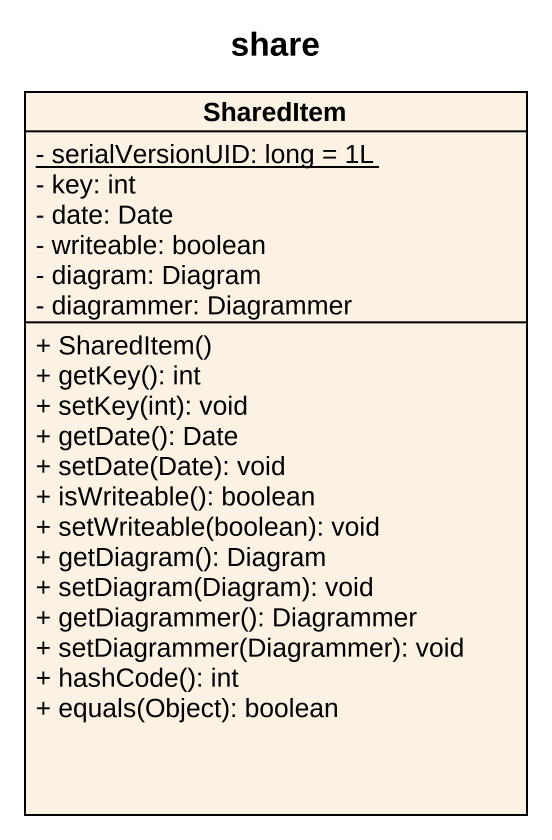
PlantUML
@startuml
title share
hide circle
hide empty members
skinparam classAttributeIconSize 0
class SharedItem {
  {static} - serialVersionUID: long = 1L
  - key: int
  - date: Date
  - writeable: boolean
  - diagram: Diagram
  - diagrammer: Diagrammer
  + SharedItem()
  + getKey(): int
  + setKey(int): void
  + getDate(): Date
  + setDate(Date): void
  + isWriteable(): boolean
  + setWriteable(boolean): void
  + getDiagram(): Diagram
  + setDiagram(Diagram): void
  + getDiagrammer(): Diagrammer
  + setDiagrammer(Diagrammer): void
  + hashCode(): int
  + equals(Object): boolean
}
@enduml
